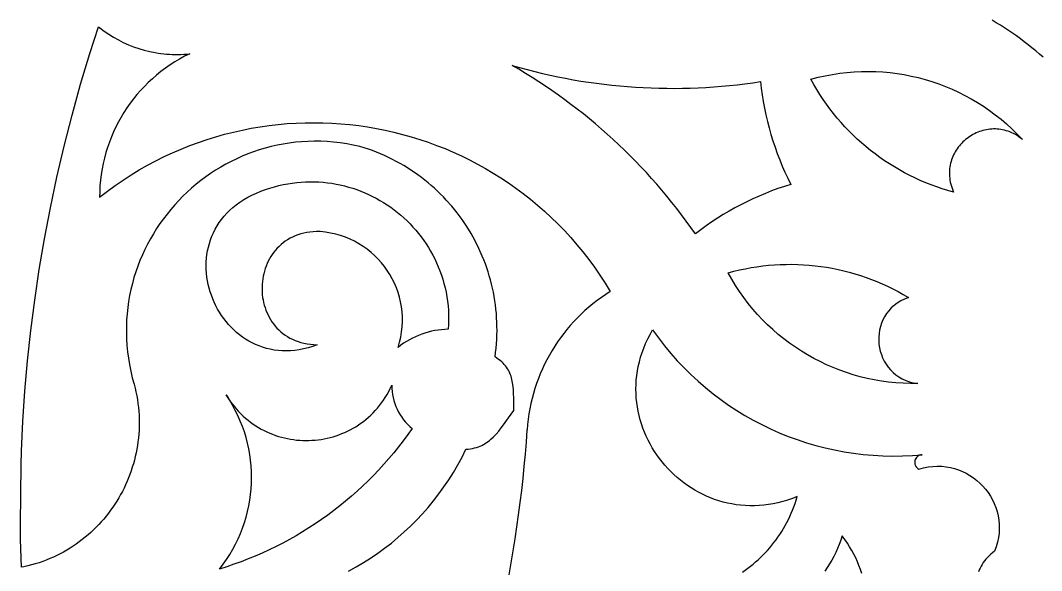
# Model space of a CAD drawing. Extents: x -1145 to -490, y -328 to 327.
# Drawn here: x -942.8 to -859.5, y -5.5 to 39.4 of the extents above; entities that cross this region are included whole.
import ezdxf

# ---------------------------------------------------------------- set-up
doc = ezdxf.new("R2010")
doc.units = 0
doc.layers.add('LAYER_1', color=18, linetype='CONTINUOUS')

msp = doc.modelspace()

# ---------------------------------------------------------------- linework, layer by layer
at = {"layer": 'LAYER_1'}
for points in [[(-859.409, 36.358), (-859.707, 36.622), (-860.009, 36.881), (-860.315, 37.135), (-860.624, 37.383), (-860.937, 37.626), (-861.254, 37.863), (-861.575, 38.094), (-861.899, 38.321), (-862.226, 38.541), (-862.556, 38.756), (-862.89, 38.966), (-863.227, 39.17), (-863.567, 39.368)], [(-916.012, -5.525), (-915.402, -5.19), (-914.803, -4.837), (-914.215, -4.464), (-913.64, -4.074), (-913.077, -3.666), (-912.527, -3.24), (-911.991, -2.797), (-911.469, -2.336), (-910.961, -1.859), (-910.468, -1.366), (-909.989, -0.857), (-909.527, -0.332), (-909.081, 0.209), (-908.651, 0.765), (-908.238, 1.335), (-907.843, 1.92), (-907.465, 2.52), (-907.106, 3.133), (-906.765, 3.76), (-906.443, 4.4), (-906.258, 4.416), (-906.08, 4.44), (-905.909, 4.47), (-905.745, 4.508), (-905.588, 4.552), (-905.436, 4.602), (-905.291, 4.659), (-905.151, 4.722), (-905.016, 4.791), (-904.886, 4.866), (-904.761, 4.946), (-904.639, 5.032), (-904.522, 5.122), (-904.408, 5.218), (-904.188, 5.423), (-903.978, 5.646), (-903.775, 5.884), (-903.576, 6.137), (-903.379, 6.403), (-902.977, 6.966), (-902.548, 7.56), (-902.554, 8.262), (-902.557, 8.595), (-902.565, 8.916), (-902.58, 9.225), (-902.605, 9.523), (-902.644, 9.81), (-902.699, 10.086), (-902.733, 10.22), (-902.773, 10.351), (-902.818, 10.479), (-902.869, 10.606), (-902.926, 10.729), (-902.99, 10.85), (-903.061, 10.969), (-903.139, 11.085), (-903.225, 11.198), (-903.319, 11.309), (-903.422, 11.418), (-903.533, 11.525), (-903.654, 11.629), (-903.784, 11.73), (-903.925, 11.83), (-904.076, 11.927), (-904.028, 12.286), (-903.989, 12.644), (-903.958, 13.002), (-903.935, 13.359), (-903.921, 13.714), (-903.914, 14.069), (-903.916, 14.423), (-903.926, 14.775), (-903.944, 15.126), (-903.969, 15.475), (-904.003, 15.823), (-904.044, 16.169), (-904.093, 16.513), (-904.149, 16.855), (-904.213, 17.196), (-904.284, 17.534), (-904.363, 17.87), (-904.449, 18.203), (-904.542, 18.534), (-904.643, 18.862), (-904.75, 19.188), (-904.865, 19.511), (-904.986, 19.831), (-905.115, 20.148), (-905.392, 20.772), (-905.696, 21.383), (-906.026, 21.979), (-906.381, 22.561), (-906.762, 23.126), (-907.167, 23.675), (-907.596, 24.205), (-908.048, 24.717), (-908.283, 24.966), (-908.523, 25.209), (-908.769, 25.448), (-909.02, 25.681), (-909.277, 25.909), (-909.539, 26.132), (-909.806, 26.349), (-910.079, 26.561), (-910.356, 26.766), (-910.639, 26.966), (-910.927, 27.16), (-911.219, 27.347), (-911.517, 27.529), (-911.819, 27.704), (-912.126, 27.873), (-912.438, 28.035), (-912.754, 28.191), (-913.075, 28.34), (-913.4, 28.482), (-913.729, 28.617), (-914.063, 28.745), (-914.401, 28.865), (-914.743, 28.979), (-915.089, 29.085), (-915.629, 29.202), (-916.166, 29.301), (-916.701, 29.38), (-917.233, 29.44), (-917.761, 29.482), (-918.287, 29.505), (-918.809, 29.511), (-919.327, 29.499), (-919.84, 29.469), (-920.349, 29.423), (-920.854, 29.359), (-921.353, 29.28), (-921.847, 29.184), (-922.336, 29.072), (-922.819, 28.945), (-923.295, 28.802), (-923.765, 28.645), (-924.229, 28.472), (-924.685, 28.286), (-925.134, 28.085), (-925.576, 27.87), (-926.01, 27.642), (-926.435, 27.4), (-926.853, 27.146), (-927.261, 26.879), (-927.661, 26.599), (-928.052, 26.308), (-928.433, 26.005), (-928.804, 25.69), (-929.166, 25.364), (-929.517, 25.027), (-929.857, 24.679), (-930.187, 24.322), (-930.505, 23.954), (-930.812, 23.576), (-931.107, 23.189), (-931.391, 22.793), (-931.662, 22.388), (-931.92, 21.974), (-932.166, 21.552), (-932.398, 21.122), (-932.618, 20.685), (-932.823, 20.24), (-933.015, 19.788), (-933.192, 19.329), (-933.355, 18.863), (-933.504, 18.392), (-933.637, 17.914), (-933.755, 17.431), (-933.857, 16.943), (-933.944, 16.449), (-934.014, 15.951), (-934.068, 15.448), (-934.105, 14.941), (-934.125, 14.43), (-934.128, 13.915), (-934.114, 13.397), (-934.081, 12.877), (-934.031, 12.353), (-933.962, 11.827), (-933.874, 11.299), (-933.768, 10.769), (-933.642, 10.238), (-933.497, 9.705), (-933.416, 9.391), (-933.344, 9.076), (-933.281, 8.761), (-933.226, 8.447), (-933.18, 8.132), (-933.143, 7.818), (-933.114, 7.503), (-933.093, 7.19), (-933.081, 6.877), (-933.077, 6.565), (-933.081, 6.254), (-933.094, 5.944), (-933.114, 5.635), (-933.142, 5.327), (-933.178, 5.021), (-933.221, 4.717), (-933.272, 4.414), (-933.331, 4.113), (-933.398, 3.815), (-933.471, 3.518), (-933.552, 3.224), (-933.641, 2.932), (-933.736, 2.643), (-933.839, 2.357), (-933.948, 2.073), (-934.064, 1.793), (-934.188, 1.516), (-934.318, 1.242), (-934.454, 0.971), (-934.597, 0.704), (-934.747, 0.441), (-934.903, 0.182), (-935.066, -0.073), (-935.235, -0.324), (-935.409, -0.571), (-935.59, -0.814), (-935.777, -1.051), (-935.97, -1.285), (-936.169, -1.513), (-936.374, -1.736), (-936.584, -1.954), (-936.8, -2.167), (-937.021, -2.375), (-937.248, -2.577), (-937.48, -2.773), (-937.717, -2.963), (-937.96, -3.148), (-938.207, -3.326), (-938.46, -3.498), (-938.718, -3.664), (-938.98, -3.823), (-939.247, -3.975), (-939.519, -4.121), (-939.796, -4.259), (-940.077, -4.391), (-940.362, -4.515), (-940.652, -4.632), (-940.946, -4.742), (-941.245, -4.844), (-941.547, -4.938), (-941.854, -5.024), (-942.164, -5.102), (-942.479, -5.172), (-942.683, -5.211), (-942.748, -2.958), (-942.761, -1.697), (-942.711, 3.141), (-942.679, 4.255), (-942.561, 6.687), (-942.395, 9.135), (-942.179, 11.597), (-941.912, 14.072), (-941.594, 16.558), (-941.223, 19.055), (-940.799, 21.559), (-940.321, 24.071), (-939.788, 26.587), (-939.2, 29.107), (-938.556, 31.629), (-937.855, 34.151), (-937.098, 36.672), (-936.393, 38.85), (-936.284, 38.759), (-935.924, 38.486), (-935.553, 38.23), (-935.17, 37.991), (-934.777, 37.768), (-934.373, 37.564), (-933.96, 37.377), (-933.538, 37.209), (-933.108, 37.06), (-932.67, 36.931), (-932.225, 36.821), (-931.774, 36.732), (-931.546, 36.695), (-931.316, 36.663), (-931.085, 36.636), (-930.853, 36.615), (-930.62, 36.6), (-930.386, 36.589), (-930.151, 36.584), (-929.914, 36.585), (-929.677, 36.591), (-929.439, 36.603), (-929.2, 36.621), (-928.961, 36.645), (-929.377, 36.435), (-929.784, 36.213), (-930.181, 35.977), (-930.568, 35.728), (-930.944, 35.466), (-931.309, 35.193), (-931.664, 34.907), (-932.007, 34.61), (-932.339, 34.301), (-932.659, 33.982), (-932.967, 33.653), (-933.263, 33.313), (-933.547, 32.964), (-933.819, 32.605), (-934.077, 32.237), (-934.323, 31.861), (-934.556, 31.476), (-934.775, 31.083), (-934.98, 30.683), (-935.172, 30.276), (-935.349, 29.861), (-935.512, 29.44), (-935.661, 29.013), (-935.795, 28.58), (-935.914, 28.142), (-936.017, 27.699), (-936.105, 27.251), (-936.178, 26.798), (-936.234, 26.342), (-936.275, 25.882), (-936.299, 25.419), (-936.306, 24.952), (-935.676, 25.437), (-935.038, 25.901), (-934.391, 26.344), (-933.736, 26.767), (-933.073, 27.169), (-932.403, 27.551), (-931.726, 27.913), (-931.043, 28.254), (-930.354, 28.575), (-929.66, 28.876), (-928.96, 29.157), (-928.255, 29.418), (-927.546, 29.659), (-926.832, 29.88), (-926.115, 30.081), (-925.395, 30.263), (-924.672, 30.425), (-923.947, 30.568), (-923.219, 30.691), (-922.49, 30.795), (-921.759, 30.879), (-921.028, 30.944), (-920.296, 30.99), (-919.564, 31.017), (-918.832, 31.025), (-918.1, 31.014), (-917.37, 30.984), (-916.642, 30.935), (-915.915, 30.867), (-915.19, 30.781), (-914.468, 30.676), (-913.749, 30.553), (-913.034, 30.411), (-912.322, 30.251), (-911.614, 30.072), (-910.911, 29.875), (-910.213, 29.66), (-909.521, 29.427), (-908.834, 29.176), (-908.153, 28.907), (-907.479, 28.62), (-906.812, 28.316), (-906.152, 27.993), (-905.5, 27.653), (-904.856, 27.296), (-904.22, 26.921), (-903.594, 26.528), (-902.976, 26.118), (-902.369, 25.691), (-901.771, 25.247), (-901.184, 24.785), (-900.608, 24.306), (-900.043, 23.811), (-899.49, 23.298), (-898.949, 22.769), (-898.42, 22.222), (-897.904, 21.66), (-897.401, 21.08), (-896.912, 20.484), (-896.437, 19.871), (-895.977, 19.242), (-895.531, 18.597), (-895.1, 17.935), (-894.685, 17.257), (-895.05, 17.023), (-895.407, 16.778), (-895.755, 16.524), (-896.094, 16.26), (-896.425, 15.987), (-896.746, 15.705), (-897.058, 15.414), (-897.361, 15.115), (-897.655, 14.807), (-897.939, 14.492), (-898.213, 14.168), (-898.477, 13.837), (-898.732, 13.499), (-898.976, 13.153), (-899.21, 12.801), (-899.433, 12.442), (-899.646, 12.076), (-899.848, 11.705), (-900.039, 11.328), (-900.219, 10.945), (-900.388, 10.556), (-900.546, 10.162), (-900.692, 9.764), (-900.827, 9.36), (-900.95, 8.953), (-901.061, 8.541), (-901.16, 8.125), (-901.247, 7.705), (-901.321, 7.282), (-901.383, 6.855), (-901.433, 6.426), (-901.469, 5.993), (-901.474, 5.981), (-901.547, 4.99), (-901.629, 4), (-901.721, 3.012), (-901.821, 2.024), (-901.931, 1.038), (-902.05, 0.053), (-902.178, -0.93), (-902.315, -1.912), (-902.461, -2.893), (-902.616, -3.872), (-902.78, -4.849), (-902.953, -5.825)], [(-883.911, -5.606), (-883.688, -5.453), (-883.47, -5.294), (-883.255, -5.13), (-883.044, -4.961), (-882.837, -4.787), (-882.634, -4.607), (-882.435, -4.422), (-882.241, -4.232), (-882.051, -4.037), (-881.866, -3.837), (-881.686, -3.632), (-881.51, -3.423), (-881.339, -3.208), (-881.173, -2.989), (-881.013, -2.765), (-880.858, -2.537), (-880.708, -2.304), (-880.563, -2.066), (-880.424, -1.824), (-880.291, -1.578), (-880.164, -1.328), (-880.043, -1.073), (-879.928, -0.814), (-879.819, -0.551), (-879.716, -0.284), (-879.62, -0.013), (-879.53, 0.262), (-879.447, 0.541), (-879.841, 0.388), (-880.234, 0.253), (-880.626, 0.136), (-881.017, 0.037), (-881.406, -0.046), (-881.793, -0.111), (-882.177, -0.159), (-882.559, -0.191), (-882.938, -0.207), (-883.314, -0.208), (-883.687, -0.193), (-884.056, -0.163), (-884.421, -0.118), (-884.781, -0.059), (-885.137, 0.014), (-885.489, 0.101), (-885.835, 0.201), (-886.176, 0.314), (-886.511, 0.441), (-886.841, 0.579), (-887.164, 0.73), (-887.481, 0.893), (-887.79, 1.067), (-888.093, 1.252), (-888.389, 1.448), (-888.677, 1.655), (-888.957, 1.872), (-889.229, 2.099), (-889.492, 2.335), (-889.747, 2.581), (-889.993, 2.835), (-890.23, 3.099), (-890.457, 3.37), (-890.674, 3.649), (-890.881, 3.937), (-891.078, 4.231), (-891.264, 4.532), (-891.439, 4.84), (-891.602, 5.155), (-891.755, 5.475), (-891.895, 5.801), (-892.024, 6.132), (-892.14, 6.469), (-892.243, 6.81), (-892.334, 7.156), (-892.412, 7.506), (-892.476, 7.859), (-892.526, 8.216), (-892.562, 8.576), (-892.584, 8.939), (-892.591, 9.305), (-892.584, 9.672), (-892.561, 10.042), (-892.523, 10.413), (-892.47, 10.785), (-892.4, 11.158), (-892.314, 11.531), (-892.211, 11.905), (-892.092, 12.279), (-891.956, 12.652), (-891.802, 13.025), (-891.631, 13.396), (-891.441, 13.766), (-891.234, 14.135), (-890.76, 13.477), (-890.266, 12.839), (-889.753, 12.22), (-889.222, 11.621), (-888.673, 11.042), (-888.106, 10.483), (-887.523, 9.945), (-886.924, 9.427), (-886.31, 8.931), (-885.68, 8.456), (-885.036, 8.002), (-884.379, 7.571), (-883.708, 7.161), (-883.025, 6.774), (-882.329, 6.41), (-881.623, 6.069), (-880.905, 5.751), (-880.178, 5.456), (-879.441, 5.186), (-878.695, 4.939), (-877.94, 4.717), (-877.178, 4.519), (-876.408, 4.346), (-875.632, 4.199), (-874.85, 4.077), (-874.062, 3.98), (-873.269, 3.91), (-872.472, 3.866), (-871.672, 3.848), (-870.868, 3.858), (-870.062, 3.894), (-869.254, 3.958), (-869.37, 3.945), (-869.475, 3.915), (-869.569, 3.869), (-869.65, 3.81), (-869.72, 3.738), (-869.776, 3.657), (-869.819, 3.569), (-869.848, 3.475), (-869.863, 3.378), (-869.863, 3.279), (-869.848, 3.182), (-869.817, 3.087), (-869.77, 2.998), (-869.706, 2.915), (-869.625, 2.842), (-869.527, 2.78), (-869.147, 2.885), (-868.77, 2.961), (-868.397, 3.006), (-868.029, 3.024), (-867.667, 3.015), (-867.311, 2.979), (-866.963, 2.918), (-866.623, 2.833), (-866.292, 2.724), (-865.972, 2.593), (-865.662, 2.441), (-865.365, 2.269), (-865.081, 2.077), (-864.81, 1.867), (-864.555, 1.64), (-864.315, 1.397), (-864.092, 1.138), (-863.886, 0.865), (-863.699, 0.578), (-863.531, 0.279), (-863.383, -0.031), (-863.257, -0.352), (-863.152, -0.682), (-863.071, -1.02), (-863.014, -1.366), (-862.981, -1.718), (-862.975, -2.076), (-862.994, -2.438), (-863.042, -2.803), (-863.118, -3.171), (-863.223, -3.54), (-863.359, -3.91), (-863.517, -4.032), (-863.666, -4.158), (-863.806, -4.288), (-863.937, -4.422), (-864.059, -4.559), (-864.172, -4.698), (-864.277, -4.841), (-864.373, -4.987), (-864.46, -5.134), (-864.54, -5.285), (-864.611, -5.436), (-864.675, -5.59)], [(-874.19, -5.712), (-874.295, -5.396), (-874.412, -5.081), (-874.541, -4.768), (-874.681, -4.458), (-874.832, -4.15), (-874.996, -3.845), (-875.172, -3.543), (-875.359, -3.244), (-875.559, -2.948), (-875.771, -2.657), (-875.891, -3.008), (-876.021, -3.352), (-876.161, -3.688), (-876.31, -4.015), (-876.469, -4.335), (-876.637, -4.647), (-876.814, -4.951), (-877, -5.246), (-877.194, -5.533)]]:
    msp.add_lwpolyline(points, dxfattribs=at)
for points in [[(-902.072, 35.52), (-901.454, 35.352), (-900.834, 35.192), (-900.212, 35.041), (-899.588, 34.899), (-898.962, 34.766), (-898.335, 34.642), (-897.707, 34.526), (-897.077, 34.42), (-896.446, 34.322), (-895.813, 34.233), (-895.18, 34.152), (-894.545, 34.081), (-893.91, 34.018), (-893.274, 33.964), (-892.637, 33.919), (-892, 33.882), (-891.362, 33.854), (-890.723, 33.835), (-890.085, 33.825), (-889.446, 33.823), (-888.807, 33.83), (-888.168, 33.846), (-887.53, 33.87), (-886.891, 33.903), (-886.253, 33.945), (-885.615, 33.995), (-884.978, 34.054), (-884.341, 34.122), (-883.705, 34.198), (-883.07, 34.283), (-882.435, 34.377), (-882.373, 33.829), (-882.298, 33.285), (-882.21, 32.742), (-882.111, 32.202), (-881.998, 31.664), (-881.874, 31.13), (-881.737, 30.599), (-881.588, 30.071), (-881.428, 29.546), (-881.255, 29.026), (-881.07, 28.51), (-880.873, 27.997), (-880.664, 27.49), (-880.444, 26.987), (-880.211, 26.488), (-879.967, 25.995), (-880.494, 25.829), (-881.015, 25.651), (-881.532, 25.461), (-882.044, 25.259), (-882.551, 25.046), (-883.053, 24.821), (-883.55, 24.585), (-884.041, 24.338), (-884.526, 24.079), (-885.005, 23.809), (-885.477, 23.528), (-885.944, 23.236), (-886.404, 22.934), (-886.857, 22.62), (-887.303, 22.296), (-887.742, 21.962), (-888.111, 22.486), (-888.488, 23.006), (-888.872, 23.519), (-889.262, 24.027), (-889.66, 24.529), (-890.063, 25.025), (-890.474, 25.516), (-890.891, 26), (-891.315, 26.479), (-891.744, 26.951), (-892.181, 27.418), (-892.623, 27.878), (-893.072, 28.332), (-893.527, 28.78), (-893.988, 29.222), (-894.455, 29.657), (-894.928, 30.085), (-895.406, 30.507), (-895.891, 30.923), (-896.381, 31.332), (-896.877, 31.734), (-897.379, 32.129), (-897.886, 32.518), (-898.399, 32.9), (-898.916, 33.274), (-899.44, 33.642), (-899.968, 34.003), (-900.502, 34.356), (-901.041, 34.703), (-901.585, 35.042), (-902.134, 35.373), (-902.688, 35.698)], [(-873.043, 35.19), (-872.458, 35.156), (-871.876, 35.103), (-871.297, 35.031), (-870.722, 34.939), (-870.15, 34.827), (-869.582, 34.696), (-869.02, 34.546), (-868.463, 34.377), (-867.912, 34.189), (-867.367, 33.983), (-866.829, 33.758), (-866.299, 33.515), (-865.776, 33.253), (-865.262, 32.973), (-864.757, 32.675), (-864.261, 32.36), (-863.775, 32.027), (-863.3, 31.676), (-862.835, 31.308), (-862.382, 30.922), (-861.941, 30.52), (-861.512, 30.1), (-861.097, 29.664), (-861.237, 29.774), (-861.378, 29.876), (-861.521, 29.97), (-861.666, 30.056), (-861.811, 30.134), (-861.958, 30.204), (-862.106, 30.267), (-862.254, 30.323), (-862.403, 30.371), (-862.552, 30.411), (-862.702, 30.445), (-862.851, 30.472), (-863.001, 30.492), (-863.15, 30.505), (-863.298, 30.512), (-863.447, 30.512), (-863.594, 30.506), (-863.74, 30.494), (-863.886, 30.475), (-864.03, 30.451), (-864.173, 30.421), (-864.314, 30.385), (-864.454, 30.344), (-864.591, 30.297), (-864.727, 30.244), (-864.86, 30.187), (-864.991, 30.124), (-865.12, 30.057), (-865.246, 29.984), (-865.369, 29.907), (-865.489, 29.825), (-865.605, 29.739), (-865.719, 29.649), (-865.829, 29.554), (-865.935, 29.455), (-866.037, 29.352), (-866.136, 29.246), (-866.23, 29.135), (-866.32, 29.022), (-866.406, 28.904), (-866.487, 28.783), (-866.563, 28.659), (-866.634, 28.532), (-866.7, 28.402), (-866.761, 28.269), (-866.816, 28.134), (-866.866, 27.995), (-866.91, 27.854), (-866.948, 27.711), (-866.98, 27.566), (-867.005, 27.419), (-867.025, 27.269), (-867.037, 27.118), (-867.043, 26.965), (-867.042, 26.81), (-867.034, 26.654), (-867.019, 26.497), (-866.996, 26.338), (-866.966, 26.178), (-866.928, 26.017), (-866.883, 25.856), (-866.829, 25.693), (-866.767, 25.53), (-866.696, 25.367), (-867.161, 25.497), (-867.622, 25.639), (-868.077, 25.792), (-868.527, 25.957), (-868.972, 26.133), (-869.412, 26.32), (-869.846, 26.518), (-870.274, 26.726), (-870.696, 26.946), (-871.112, 27.175), (-871.522, 27.415), (-871.925, 27.665), (-872.321, 27.925), (-872.71, 28.195), (-873.093, 28.474), (-873.468, 28.764), (-873.835, 29.062), (-874.195, 29.37), (-874.547, 29.687), (-874.891, 30.013), (-875.227, 30.348), (-875.555, 30.691), (-875.873, 31.043), (-876.184, 31.404), (-876.485, 31.772), (-876.777, 32.149), (-877.06, 32.534), (-877.333, 32.927), (-877.597, 33.327), (-877.85, 33.735), (-878.094, 34.15), (-878.328, 34.573), (-877.744, 34.724), (-877.159, 34.855), (-876.572, 34.964), (-875.983, 35.053), (-875.394, 35.121), (-874.805, 35.169), (-874.217, 35.196), (-873.629, 35.203)], [(-923.519, 25.285), (-923.156, 25.434), (-922.793, 25.569), (-922.429, 25.691), (-922.064, 25.8), (-921.699, 25.896), (-921.334, 25.979), (-920.969, 26.049), (-920.605, 26.106), (-920.241, 26.151), (-919.878, 26.184), (-919.517, 26.205), (-919.156, 26.213), (-918.798, 26.21), (-918.441, 26.196), (-918.086, 26.169), (-917.733, 26.132), (-917.383, 26.083), (-917.036, 26.024), (-916.691, 25.953), (-916.35, 25.872), (-916.012, 25.78), (-915.677, 25.678), (-915.347, 25.566), (-915.02, 25.444), (-914.698, 25.312), (-914.381, 25.17), (-914.068, 25.019), (-913.76, 24.858), (-913.457, 24.688), (-913.16, 24.509), (-912.868, 24.321), (-912.582, 24.125), (-912.302, 23.919), (-912.029, 23.706), (-911.762, 23.484), (-911.502, 23.254), (-911.249, 23.016), (-911.003, 22.77), (-910.765, 22.517), (-910.534, 22.256), (-910.311, 21.988), (-910.096, 21.713), (-909.89, 21.431), (-909.692, 21.142), (-909.503, 20.846), (-909.323, 20.544), (-909.153, 20.236), (-908.991, 19.921), (-908.84, 19.6), (-908.698, 19.274), (-908.567, 18.942), (-908.446, 18.604), (-908.336, 18.261), (-908.236, 17.913), (-908.148, 17.559), (-908.071, 17.201), (-908.005, 16.838), (-907.951, 16.471), (-907.909, 16.099), (-907.879, 15.723), (-907.862, 15.343), (-907.857, 14.958), (-907.866, 14.57), (-907.887, 14.179), (-908.166, 14.169), (-908.443, 14.148), (-908.718, 14.115), (-908.992, 14.071), (-909.262, 14.016), (-909.53, 13.949), (-909.795, 13.872), (-910.056, 13.785), (-910.314, 13.686), (-910.567, 13.577), (-910.815, 13.457), (-911.059, 13.328), (-911.298, 13.188), (-911.531, 13.038), (-911.759, 12.878), (-911.98, 12.708), (-911.858, 13.127), (-911.761, 13.546), (-911.691, 13.964), (-911.646, 14.381), (-911.625, 14.796), (-911.628, 15.207), (-911.655, 15.615), (-911.704, 16.018), (-911.776, 16.416), (-911.87, 16.807), (-911.985, 17.191), (-912.121, 17.567), (-912.277, 17.934), (-912.453, 18.291), (-912.648, 18.638), (-912.861, 18.974), (-913.092, 19.298), (-913.34, 19.608), (-913.606, 19.905), (-913.888, 20.188), (-914.185, 20.455), (-914.498, 20.706), (-914.825, 20.939), (-915.166, 21.155), (-915.521, 21.353), (-915.889, 21.531), (-916.269, 21.688), (-916.661, 21.825), (-917.065, 21.939), (-917.479, 22.031), (-917.904, 22.099), (-918.338, 22.143), (-918.622, 22.143), (-918.897, 22.13), (-919.164, 22.105), (-919.422, 22.066), (-919.671, 22.016), (-919.911, 21.954), (-920.143, 21.881), (-920.366, 21.797), (-920.58, 21.703), (-920.786, 21.599), (-920.983, 21.485), (-921.171, 21.362), (-921.35, 21.231), (-921.52, 21.091), (-921.682, 20.944), (-921.834, 20.789), (-921.978, 20.627), (-922.113, 20.458), (-922.239, 20.284), (-922.356, 20.103), (-922.465, 19.917), (-922.564, 19.727), (-922.655, 19.532), (-922.737, 19.333), (-922.809, 19.13), (-922.873, 18.924), (-922.928, 18.716), (-922.974, 18.505), (-923.011, 18.292), (-923.039, 18.078), (-923.058, 17.862), (-923.068, 17.646), (-923.069, 17.43), (-923.061, 17.214), (-923.044, 16.998), (-923.018, 16.784), (-922.982, 16.571), (-922.938, 16.36), (-922.885, 16.151), (-922.822, 15.945), (-922.751, 15.742), (-922.67, 15.543), (-922.581, 15.347), (-922.482, 15.157), (-922.374, 14.97), (-922.257, 14.79), (-922.13, 14.614), (-921.995, 14.445), (-921.85, 14.283), (-921.696, 14.127), (-921.533, 13.979), (-921.361, 13.839), (-921.18, 13.707), (-920.989, 13.583), (-920.789, 13.469), (-920.58, 13.364), (-920.361, 13.269), (-920.133, 13.184), (-919.896, 13.11), (-919.65, 13.047), (-919.394, 12.996), (-919.129, 12.957), (-918.855, 12.93), (-918.571, 12.916), (-918.947, 12.783), (-919.319, 12.672), (-919.685, 12.582), (-920.045, 12.512), (-920.401, 12.462), (-920.75, 12.431), (-921.093, 12.42), (-921.431, 12.426), (-921.762, 12.451), (-922.086, 12.492), (-922.403, 12.55), (-922.713, 12.625), (-923.016, 12.715), (-923.312, 12.82), (-923.599, 12.939), (-923.879, 13.072), (-924.15, 13.219), (-924.413, 13.379), (-924.667, 13.551), (-924.913, 13.735), (-925.149, 13.93), (-925.376, 14.136), (-925.593, 14.352), (-925.801, 14.577), (-925.999, 14.812), (-926.186, 15.055), (-926.363, 15.307), (-926.529, 15.565), (-926.684, 15.831), (-926.829, 16.103), (-926.962, 16.381), (-927.083, 16.664), (-927.192, 16.952), (-927.29, 17.244), (-927.375, 17.54), (-927.448, 17.839), (-927.508, 18.141), (-927.555, 18.444), (-927.589, 18.749), (-927.61, 19.055), (-927.617, 19.362), (-927.611, 19.668), (-927.59, 19.974), (-927.555, 20.279), (-927.505, 20.581), (-927.441, 20.882), (-927.362, 21.18), (-927.268, 21.474), (-927.159, 21.765), (-927.033, 22.051), (-926.892, 22.332), (-926.735, 22.607), (-926.562, 22.876), (-926.372, 23.139), (-926.166, 23.395), (-925.943, 23.643), (-925.702, 23.883), (-925.444, 24.114), (-925.169, 24.335), (-924.875, 24.547), (-924.564, 24.749), (-924.234, 24.939), (-923.886, 25.118)], [(-885.073, 18.788), (-884.607, 18.912), (-884.138, 19.024), (-883.668, 19.123), (-883.197, 19.21), (-882.725, 19.285), (-882.251, 19.348), (-881.777, 19.398), (-881.303, 19.436), (-880.828, 19.462), (-880.354, 19.476), (-879.879, 19.478), (-879.405, 19.467), (-878.932, 19.445), (-878.46, 19.411), (-877.988, 19.364), (-877.519, 19.306), (-877.051, 19.236), (-876.584, 19.154), (-876.12, 19.06), (-875.658, 18.954), (-875.199, 18.837), (-874.743, 18.707), (-874.289, 18.566), (-873.839, 18.414), (-873.392, 18.249), (-872.949, 18.074), (-872.51, 17.886), (-872.075, 17.687), (-871.645, 17.476), (-871.219, 17.254), (-870.798, 17.021), (-870.382, 16.776), (-870.709, 16.645), (-871.012, 16.492), (-871.29, 16.319), (-871.545, 16.128), (-871.775, 15.919), (-871.982, 15.695), (-872.165, 15.457), (-872.325, 15.207), (-872.461, 14.946), (-872.575, 14.676), (-872.665, 14.399), (-872.733, 14.117), (-872.779, 13.83), (-872.802, 13.541), (-872.803, 13.25), (-872.782, 12.961), (-872.739, 12.674), (-872.675, 12.391), (-872.589, 12.114), (-872.482, 11.844), (-872.354, 11.583), (-872.205, 11.332), (-872.036, 11.094), (-871.846, 10.869), (-871.635, 10.66), (-871.405, 10.468), (-871.154, 10.294), (-870.884, 10.141), (-870.594, 10.009), (-870.284, 9.901), (-870.122, 9.856), (-869.955, 9.818), (-869.784, 9.787), (-869.608, 9.762), (-870.21, 9.76), (-870.809, 9.778), (-871.405, 9.818), (-871.997, 9.878), (-872.584, 9.958), (-873.166, 10.058), (-873.742, 10.177), (-874.313, 10.316), (-874.877, 10.474), (-875.435, 10.651), (-875.985, 10.847), (-876.528, 11.061), (-877.063, 11.293), (-877.588, 11.543), (-878.105, 11.81), (-878.613, 12.095), (-879.11, 12.397), (-879.597, 12.715), (-880.073, 13.05), (-880.538, 13.401), (-880.992, 13.769), (-881.433, 14.152), (-881.861, 14.55), (-882.276, 14.964), (-882.678, 15.392), (-883.066, 15.835), (-883.439, 16.293), (-883.797, 16.765), (-884.14, 17.251), (-884.468, 17.75), (-884.779, 18.262)], [(-912.486, 9.368), (-912.467, 9.115), (-912.433, 8.863), (-912.385, 8.615), (-912.324, 8.37), (-912.249, 8.129), (-912.161, 7.893), (-912.06, 7.663), (-911.947, 7.439), (-911.821, 7.222), (-911.684, 7.013), (-911.535, 6.812), (-911.375, 6.62), (-911.204, 6.438), (-911.022, 6.266), (-910.831, 6.106), (-911.191, 5.595), (-911.562, 5.094), (-911.942, 4.601), (-912.332, 4.116), (-912.732, 3.641), (-913.141, 3.175), (-913.559, 2.718), (-913.987, 2.271), (-914.423, 1.832), (-914.868, 1.404), (-915.322, 0.985), (-915.784, 0.576), (-916.254, 0.177), (-916.733, -0.213), (-917.219, -0.592), (-917.713, -0.96), (-918.215, -1.319), (-918.724, -1.666), (-919.241, -2.003), (-919.764, -2.33), (-920.295, -2.645), (-920.832, -2.95), (-921.376, -3.243), (-921.926, -3.525), (-922.483, -3.796), (-923.045, -4.055), (-923.614, -4.303), (-924.188, -4.539), (-924.768, -4.763), (-925.354, -4.975), (-925.944, -5.175), (-926.54, -5.362), (-926.242, -4.974), (-925.961, -4.576), (-925.698, -4.169), (-925.453, -3.755), (-925.226, -3.333), (-925.017, -2.904), (-924.827, -2.468), (-924.654, -2.027), (-924.499, -1.581), (-924.363, -1.13), (-924.245, -0.675), (-924.145, -0.216), (-924.063, 0.245), (-923.999, 0.709), (-923.953, 1.175), (-923.926, 1.642), (-923.917, 2.11), (-923.927, 2.578), (-923.954, 3.046), (-924, 3.512), (-924.065, 3.977), (-924.147, 4.44), (-924.249, 4.9), (-924.368, 5.357), (-924.506, 5.81), (-924.663, 6.259), (-924.838, 6.703), (-925.031, 7.141), (-925.244, 7.574), (-925.474, 7.999), (-925.723, 8.418), (-925.991, 8.828), (-925.84, 8.584), (-925.681, 8.349), (-925.517, 8.122), (-925.346, 7.903), (-925.169, 7.693), (-924.987, 7.491), (-924.799, 7.297), (-924.606, 7.112), (-924.408, 6.935), (-924.205, 6.766), (-923.998, 6.606), (-923.786, 6.453), (-923.57, 6.31), (-923.351, 6.174), (-923.128, 6.047), (-922.901, 5.928), (-922.671, 5.817), (-922.439, 5.714), (-922.203, 5.62), (-921.965, 5.533), (-921.725, 5.455), (-921.483, 5.385), (-921.239, 5.323), (-920.993, 5.269), (-920.747, 5.224), (-920.498, 5.186), (-920.25, 5.157), (-920, 5.135), (-919.75, 5.122), (-919.5, 5.116), (-919.249, 5.119), (-918.999, 5.13), (-918.75, 5.149), (-918.501, 5.175), (-918.253, 5.21), (-918.006, 5.253), (-917.761, 5.303), (-917.517, 5.362), (-917.275, 5.428), (-917.036, 5.502), (-916.798, 5.585), (-916.563, 5.675), (-916.331, 5.773), (-916.101, 5.879), (-915.875, 5.992), (-915.653, 6.114), (-915.434, 6.243), (-915.218, 6.38), (-915.007, 6.525), (-914.801, 6.678), (-914.599, 6.838), (-914.401, 7.006), (-914.209, 7.182), (-914.022, 7.366), (-913.84, 7.557), (-913.664, 7.756), (-913.494, 7.963), (-913.331, 8.177), (-913.173, 8.399), (-913.023, 8.629), (-912.879, 8.866), (-912.742, 9.111), (-912.612, 9.363), (-912.49, 9.623)]]:
    msp.add_lwpolyline(points, close=True, dxfattribs=at)

doc.saveas('drawing.dxf')
